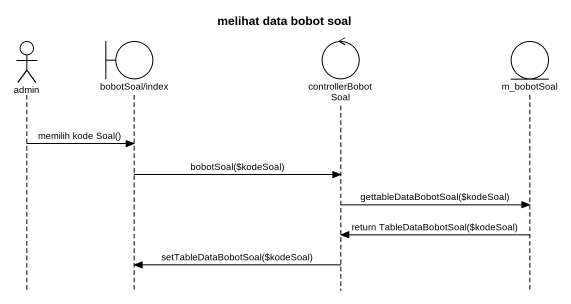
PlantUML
@startuml
title melihat data bobot soal
hide footbox
actor admin
boundary "bobotSoal/index" as bobotSoal_index
control controllerBobotSoal
entity m_bobotSoal

admin -> bobotSoal_index : memilih kode Soal()
bobotSoal_index -> controllerBobotSoal : bobotSoal(~$kodeSoal)
controllerBobotSoal -> m_bobotSoal : gettableDataBobotSoal(~$kodeSoal)
m_bobotSoal -> controllerBobotSoal : return TableDataBobotSoal(~$kodeSoal)
controllerBobotSoal -> bobotSoal_index : setTableDataBobotSoal(~$kodeSoal)
@enduml
